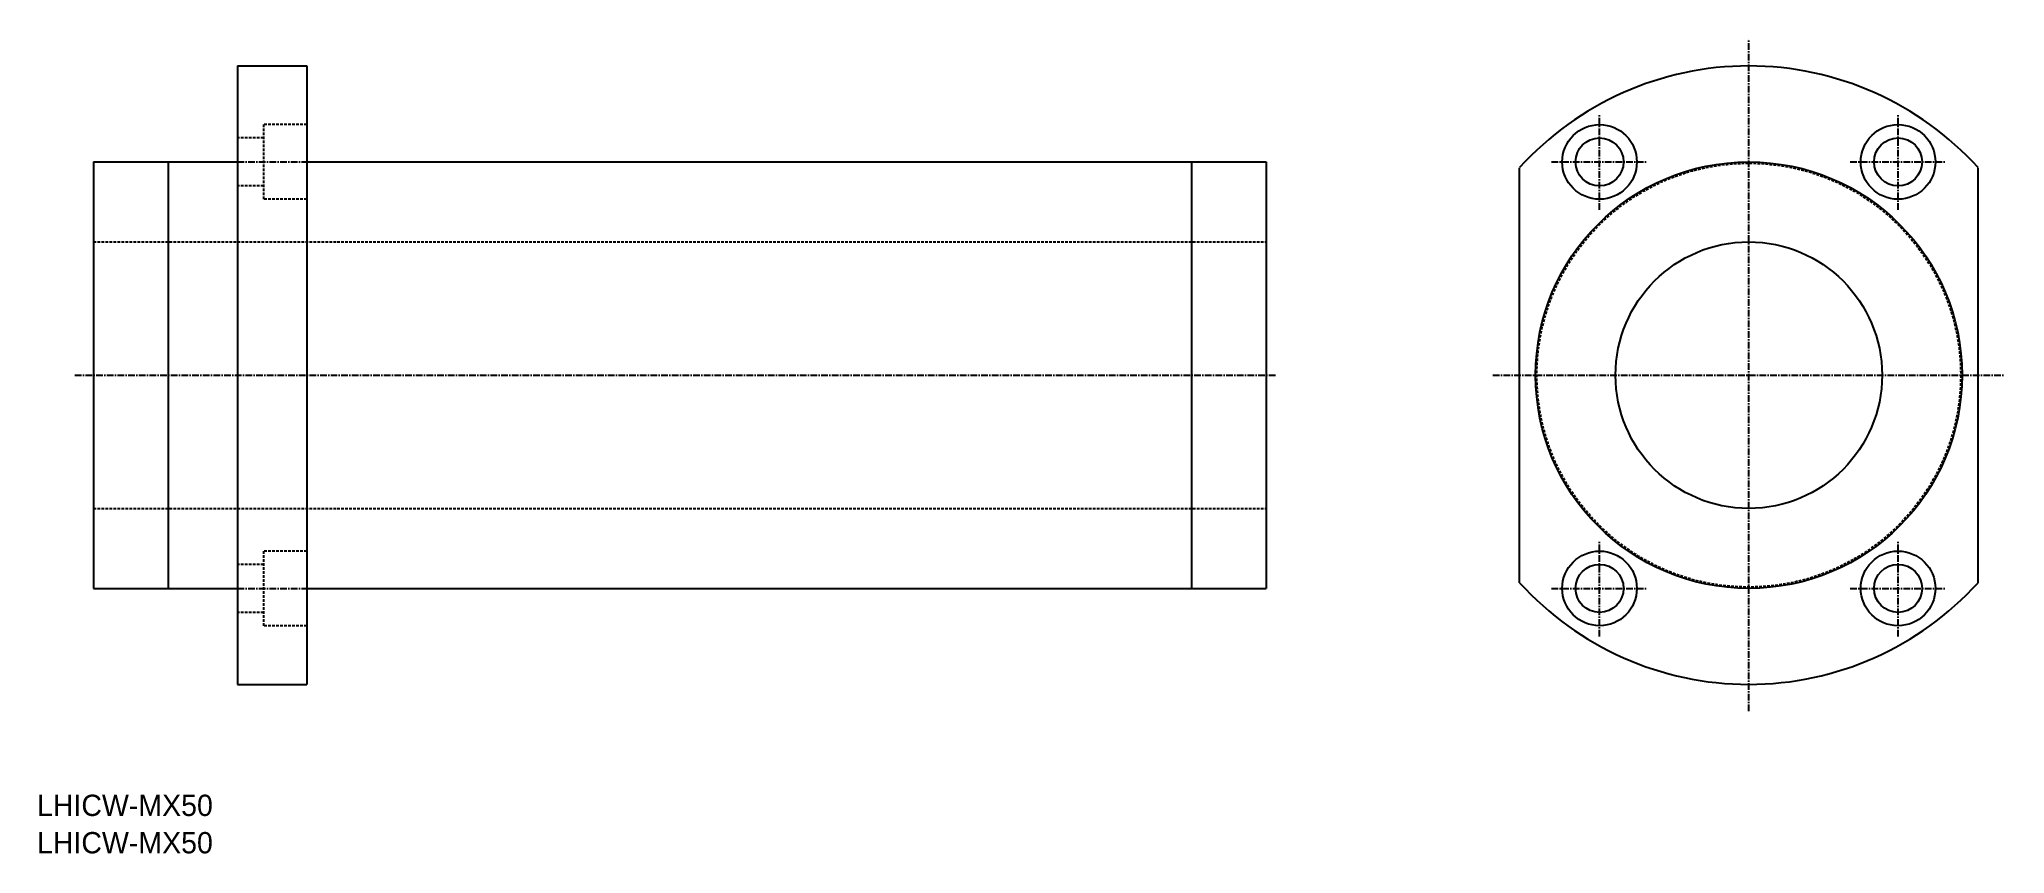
# Model space of a CAD drawing. Extents: x 350 to 719, y -279 to -126.
import ezdxf

# ---------------------------------------------------------------- set-up
doc = ezdxf.new("R2010")
doc.units = 0
doc.linetypes.add('CENTER', pattern=[2, 1.25, -0.25, 0.25, -0.25])
doc.linetypes.add('DASHED', pattern=[0.75, 0.5, -0.25])
doc.layers.get('0').update_dxf_attribs({"linetype": 'CONTINUOUS'})
doc.layers.add('CENTER', color=1, linetype='CENTER')

msp = doc.modelspace()

# ---------------------------------------------------------------- linework, layer by layer
at = {"color": 7, "linetype": 'CONTINUOUS'}
for p, q in [((387.29, -130.83), (400.29, -130.83)), ((387.29, -130.83), (387.29, -246.83)), ((400.29, -130.83), (400.29, -246.83)), ((360.29, -148.83), (387.29, -148.83)), ((360.29, -148.83), (360.29, -228.83)), ((374.29, -148.83), (374.29, -228.83)), ((400.29, -148.83), (580.29, -148.83)), ((566.29, -148.83), (566.29, -228.83)), ((580.29, -148.83), (580.29, -228.83)), ((627.81, -227.76), (627.81, -149.91)), ((713.81, -227.76), (713.81, -149.91)), ((360.29, -228.83), (387.29, -228.83)), ((400.29, -228.83), (580.29, -228.83)), ((387.29, -246.83), (400.29, -246.83))]:
    msp.add_line(p, q, dxfattribs=at)
at = {"color": 3, "linetype": 'DASHED'}
for p, q in [((392.19, -141.83), (392.19, -155.83)), ((400.29, -141.83), (392.19, -141.83)), ((392.19, -144.33), (387.29, -144.33)), ((392.19, -153.33), (387.29, -153.33)), ((400.29, -155.83), (392.19, -155.83)), ((360.29, -163.83), (580.29, -163.83)), ((360.29, -213.83), (580.29, -213.83)), ((392.19, -224.33), (387.29, -224.33)), ((392.19, -221.83), (392.19, -235.83)), ((400.29, -221.83), (392.19, -221.83)), ((392.19, -233.33), (387.29, -233.33)), ((400.29, -235.83), (392.19, -235.83))]:
    msp.add_line(p, q, dxfattribs=at)
at = {"color": 7, "linetype": 'CONTINUOUS'}
for centre, radius in [((642.81, -148.83), 7), ((698.81, -148.83), 7), ((642.81, -148.83), 4.5), ((698.81, -148.83), 4.5), ((670.81, -188.83), 40), ((670.81, -188.83), 25), ((642.81, -228.83), 7), ((642.81, -228.83), 4.5), ((698.81, -228.83), 7), ((698.81, -228.83), 4.5)]:
    msp.add_circle(centre, radius, dxfattribs=at)
at = {"color": 3, "linetype": 'DASHED'}
msp.add_circle((670.81, -188.83), 39.75, dxfattribs=at)
at = {"color": 7, "linetype": 'CONTINUOUS'}
for start, end in [(42.151, 137.849), (222.151, 317.849)]:
    msp.add_arc((670.81, -188.83), 58, start, end, dxfattribs=at)
at = {"layer": 'CENTER', "color": 1, "linetype": 'CENTER'}
for p, q in [((670.81, -251.83), (670.81, -125.83)), ((642.81, -157.83), (642.81, -139.83)), ((698.81, -157.83), (698.81, -139.83)), ((385.29, -148.83), (402.29, -148.83)), ((633.81, -148.83), (651.81, -148.83)), ((689.81, -148.83), (707.81, -148.83)), ((356.79, -188.83), (582.29, -188.83)), ((622.81, -188.83), (718.81, -188.83)), ((642.81, -237.83), (642.81, -219.83)), ((698.81, -237.83), (698.81, -219.83)), ((385.29, -228.83), (402.29, -228.83)), ((633.81, -228.83), (651.81, -228.83)), ((689.81, -228.83), (707.81, -228.83))]:
    msp.add_line(p, q, dxfattribs=at)

# ---------------------------------------------------------------- texts
at = {"color": 7, "linetype": 'CONTINUOUS'}
for p in [(349.7, -271.52), (349.7, -278.53)]:
    msp.add_text('LHICW-MX50', height=4, dxfattribs=at).set_placement(p)

doc.saveas('drawing.dxf')
